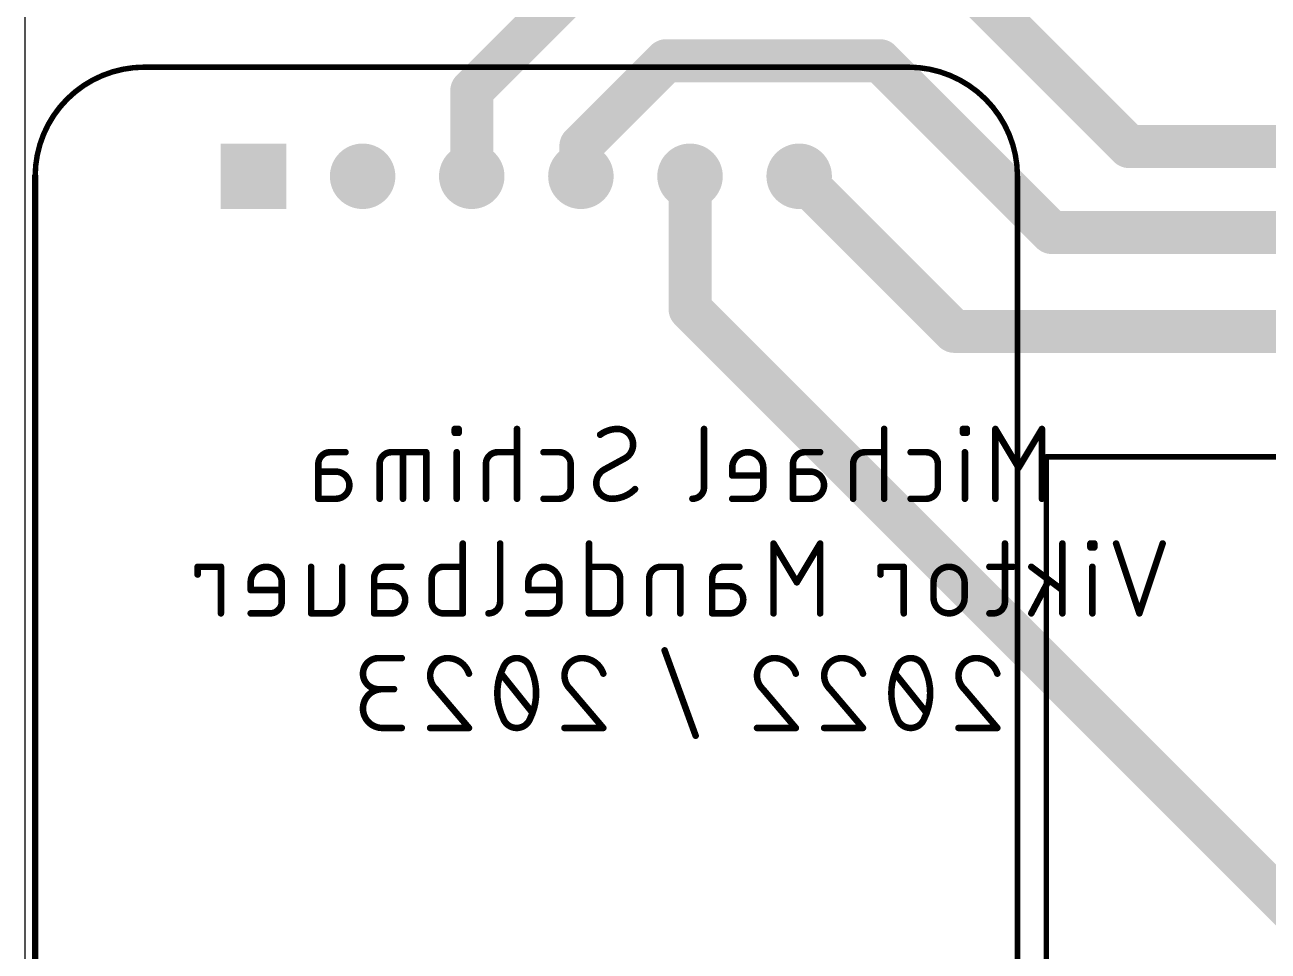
# Model space of a CAD drawing. Extents: x -35 to 140, y -8 to 139.
# Drawn here: x 0 to 28.93, y 64.68 to 86.23 of the extents above; entities that cross this region are included whole.
import ezdxf

# ---------------------------------------------------------------- set-up
doc = ezdxf.new("R2010")
doc.units = 0
for name, color, linetype in [('1', 12, 'CONTINUOUS'), ('16', 132, 'CONTINUOUS'), ('17', 110, 'CONTINUOUS'), ('20', 31, 'CONTINUOUS'), ('26', 253, 'CONTINUOUS'), ('51', 253, 'CONTINUOUS')]:
    doc.layers.add(name, color=color, linetype=linetype)

# ---------------------------------------------------------------- blocks, each defined once
blk = doc.blocks.new('SQUAREP')
blk.add_solid([(-0.5, -0.5), (0.5, -0.5), (-0.5, 0.5), (0.5, 0.5)])
blk = doc.blocks.new('ROUNDP')
at = {"const_width": 0.5}
blk.add_lwpolyline([(0, -0.25, 1), (0, 0.25, 1), (0, -0.25)], format="xyb", dxfattribs=at)

msp = doc.modelspace()

# ---------------------------------------------------------------- linework, layer by layer
at = {"layer": '1', "const_width": 1}
for points in [[(13.228, 87.528), (10.4, 84.7)], [(21.572, 87.528), (25.7, 83.4)], [(14.924, 85.4), (12.94, 83.416)], [(19.9, 85.4), (14.924, 85.4)], [(23.9, 81.4), (19.9, 85.4)], [(10.4, 84.7), (10.4, 82.71)], [(12.94, 83.416), (12.94, 82.71)], [(25.7, 83.4), (53.808, 83.4)], [(18.02, 82.71), (21.63, 79.1)], [(56, 81.4), (23.9, 81.4)], [(21.63, 79.1), (57.128, 79.1)]]:
    msp.add_lwpolyline(points, dxfattribs=at)
at = {"layer": '1', "const_width": 0.5}
for points in [[(14.924, 85.65, 1), (14.924, 85.15)], [(15.1008, 85.2232, 1), (14.7472, 85.5768)], [(20.0768, 85.5768, 1), (19.7232, 85.2232)], [(19.9, 85.15, 1), (19.9, 85.65)], [(10.65, 84.7, 1), (10.15, 84.7)], [(10.2232, 84.8768, 1), (10.5768, 84.5232)], [(13.19, 83.416, 1), (12.69, 83.416)], [(12.7632, 83.5928, 1), (13.1168, 83.2392)], [(25.7, 83.65, 1), (25.7, 83.15)], [(25.5232, 83.2232, 1), (25.8768, 83.5768)], [(18.1968, 82.8868, 1), (17.8432, 82.5332)], [(10.15, 82.71, 1), (10.65, 82.71)], [(12.69, 82.71, 1), (13.19, 82.71)], [(23.9, 81.65, 1), (23.9, 81.15)], [(23.7232, 81.2232, 1), (24.0768, 81.5768)], [(21.63, 79.35, 1), (21.63, 78.85)], [(21.4532, 78.9232, 1), (21.8068, 79.2768)]]:
    msp.add_lwpolyline(points, format="xyb", dxfattribs=at)
at = {"layer": '16', "const_width": 1}
for points in [[(15.48, 79.62), (15.48, 82.71)], [(50.8, 44.3), (15.48, 79.62)]]:
    msp.add_lwpolyline(points, dxfattribs=at)
at = {"layer": '16', "const_width": 0.5}
for points in [[(15.73, 82.71, 1), (15.23, 82.71)], [(15.6568, 79.7968, 1), (15.3032, 79.4432)], [(15.23, 79.62, 1), (15.73, 79.62)]]:
    msp.add_lwpolyline(points, format="xyb", dxfattribs=at)
at = {"layer": '20'}
msp.add_line((0, 90), (0, 0), dxfattribs=at)
at = {"layer": '26', "const_width": 0.1524}
for points in [[(10.095, 76.8298), (10.0047, 76.8298)], [(10.0047, 76.8298), (10.0047, 76.7395)], [(10.0047, 76.7395), (10.095, 76.7395)], [(10.095, 76.7395), (10.095, 76.8298)], [(11.4532, 75.2042), (11.4532, 76.8298)], [(15.8062, 76.8298), (15.8062, 75.4751)], [(19.9982, 75.2042), (19.9982, 76.8298)], [(21.9226, 76.8298), (21.8323, 76.8298)], [(21.8323, 76.8298), (21.8323, 76.7395)], [(21.8323, 76.7395), (21.9226, 76.7395)], [(21.9226, 76.7395), (21.9226, 76.8298)], [(23.128, 75.9267), (22.5861, 76.8298)], [(22.5861, 76.8298), (22.5861, 75.2042)], [(23.6698, 76.8298), (23.128, 75.9267)], [(23.6698, 75.2042), (23.6698, 76.8298)], [(7.1011, 76.2879), (7.4624, 76.2879)], [(9.3412, 76.2879), (8.5284, 76.2879)], [(8.7993, 75.2042), (8.7993, 76.2879)], [(9.3412, 75.2042), (9.3412, 76.2879)], [(10.0498, 75.2042), (10.0498, 76.2879)], [(11.4532, 76.2879), (11.0016, 76.2879)], [(12.431, 76.2879), (12.0697, 76.2879)], [(13.4783, 75.8815), (13.975, 76.1525)], [(18.1472, 76.2879), (18.5084, 76.2879)], [(19.9982, 76.2879), (19.5467, 76.2879)], [(20.976, 76.2879), (20.6148, 76.2879)], [(21.8775, 75.2042), (21.8775, 76.2879)], [(6.8302, 75.2042), (6.8302, 76.017)], [(6.8302, 75.8364), (7.2366, 75.8364)], [(8.2575, 76.017), (8.2575, 75.2042)], [(10.7307, 76.017), (10.7307, 75.2042)], [(12.7019, 75.4751), (12.7019, 76.017)], [(16.4621, 75.9267), (16.4621, 75.7461)], [(16.4621, 75.7461), (17.1846, 75.7461)], [(17.1846, 75.4751), (17.1846, 75.9267)], [(17.8763, 75.2042), (17.8763, 76.017)], [(17.8763, 75.8364), (18.2827, 75.8364)], [(19.2757, 76.017), (19.2757, 75.2042)], [(21.247, 75.4751), (21.247, 76.017)], [(7.2366, 75.2042), (6.8302, 75.2042)], [(12.0697, 75.2042), (12.431, 75.2042)], [(16.4621, 75.2042), (16.9137, 75.2042)], [(18.2827, 75.2042), (17.8763, 75.2042)], [(20.6148, 75.2042), (20.976, 75.2042)], [(10.1911, 74.1628), (10.1911, 72.5372)], [(11.0605, 74.1628), (11.0605, 72.8081)], [(13.1305, 74.1628), (13.1305, 72.5372)], [(17.9654, 73.2597), (17.4235, 74.1628)], [(17.4235, 74.1628), (17.4235, 72.5372)], [(18.5073, 74.1628), (17.9654, 73.2597)], [(18.5073, 72.5372), (18.5073, 74.1628)], [(22.8088, 74.1628), (22.8088, 72.8081)], [(24.1454, 72.5372), (24.1454, 74.1628)], [(24.8883, 74.1628), (24.798, 74.1628)], [(24.798, 74.1628), (24.798, 74.0725)], [(24.798, 74.0725), (24.8883, 74.0725)], [(24.8883, 74.0725), (24.8883, 74.1628)], [(25.9373, 72.5372), (25.3955, 74.1628)], [(26.4792, 74.1628), (25.9373, 72.5372)], [(4.5627, 73.6209), (4.0208, 73.6209)], [(4.0208, 73.6209), (4.0208, 73.4403)], [(4.5627, 72.5372), (4.5627, 73.6209)], [(6.6623, 72.5372), (6.6623, 73.6209)], [(7.3848, 73.6209), (7.3848, 72.8081)], [(8.3995, 73.6209), (8.7607, 73.6209)], [(9.7395, 73.6209), (10.1911, 73.6209)], [(13.5821, 73.6209), (13.1305, 73.6209)], [(15.2525, 73.6209), (14.8009, 73.6209)], [(15.2525, 72.5372), (15.2525, 73.6209)], [(16.2672, 73.6209), (16.6284, 73.6209)], [(20.4544, 73.6209), (19.9126, 73.6209)], [(19.9126, 73.6209), (19.9126, 73.4403)], [(20.4544, 72.5372), (20.4544, 73.6209)], [(22.9894, 73.6209), (22.4476, 73.6209)], [(23.4229, 73.6209), (24.1454, 73.0791)], [(24.8431, 72.5372), (24.8431, 73.6209)], [(5.2555, 73.2597), (5.2555, 73.0791)], [(5.978, 72.8081), (5.978, 73.2597)], [(8.1285, 72.5372), (8.1285, 73.35)], [(8.1285, 73.1694), (8.5349, 73.1694)], [(9.4686, 72.8081), (9.4686, 73.35)], [(11.7164, 73.2597), (11.7164, 73.0791)], [(12.4389, 72.8081), (12.4389, 73.2597)], [(13.853, 72.8081), (13.853, 73.35)], [(14.53, 73.35), (14.53, 72.5372)], [(15.9963, 72.5372), (15.9963, 73.35)], [(15.9963, 73.1694), (16.4027, 73.1694)], [(21.1472, 73.2597), (21.1472, 72.8984)], [(21.8697, 72.8984), (21.8697, 73.2597)], [(23.4229, 72.5372), (23.8293, 73.3048)], [(5.2555, 73.0791), (5.978, 73.0791)], [(11.7164, 73.0791), (12.4389, 73.0791)], [(5.2555, 72.5372), (5.707, 72.5372)], [(7.1139, 72.5372), (6.6623, 72.5372)], [(8.5349, 72.5372), (8.1285, 72.5372)], [(10.1911, 72.5372), (9.7395, 72.5372)], [(11.7164, 72.5372), (12.168, 72.5372)], [(13.1305, 72.5372), (13.5821, 72.5372)], [(16.4027, 72.5372), (15.9963, 72.5372)], [(22.5379, 72.5372), (22.4476, 72.5372)], [(8.7717, 71.4958), (8.2299, 71.4958)], [(15.6112, 69.6896), (14.8888, 71.6764)], [(11.8077, 70.2314), (11.0852, 71.1346)], [(20.978, 70.2314), (20.2555, 71.1346)], [(8.2299, 70.7733), (8.5911, 70.7733)], [(9.5672, 70.7733), (10.3348, 69.8702)], [(12.6934, 70.7733), (13.4611, 69.8702)], [(17.1744, 70.7733), (17.942, 69.8702)], [(18.7375, 70.7733), (19.5051, 69.8702)], [(21.8637, 70.7733), (22.6314, 69.8702)], [(8.7717, 69.8702), (8.3202, 69.8702)], [(10.3348, 69.8702), (9.4317, 69.8702)], [(13.4611, 69.8702), (12.558, 69.8702)], [(17.942, 69.8702), (17.0389, 69.8702)], [(19.5051, 69.8702), (18.602, 69.8702)], [(22.6314, 69.8702), (21.7283, 69.8702)]]:
    msp.add_lwpolyline(points, dxfattribs=at)
at = {"layer": '26'}
for points, const_width in [([(10.0047, 76.8679, 1), (10.0047, 76.7917)], 0.0762), ([(10.0428, 76.8298, 1), (9.9666, 76.8298)], 0.0762), ([(10.0047, 76.7776, 1), (10.0047, 76.7014)], 0.0762), ([(9.9666, 76.7395, 1), (10.0428, 76.7395)], 0.0762), ([(10.1331, 76.8298, 1), (10.0569, 76.8298)], 0.0762), ([(10.0569, 76.7395, 1), (10.1331, 76.7395)], 0.0762), ([(10.095, 76.7917, 1), (10.095, 76.8679)], 0.0762), ([(10.095, 76.7014, 1), (10.095, 76.7776)], 0.0762), ([(11.4913, 76.8298, 1), (11.4151, 76.8298)], 0.0762), ([(13.7944, 76.8298, 0.1623), (13.388, 76.6943)], 0.1524), ([(13.3651, 76.7248, 1), (13.4108, 76.6639)], 0.0762), ([(14.1556, 76.4686, 0.4142), (13.7944, 76.8298)], 0.1524), ([(13.7944, 76.8679, 1), (13.7944, 76.7917)], 0.0762), ([(13.7944, 76.7917, 1), (13.7944, 76.8679)], 0.0762), ([(15.8443, 76.8298, 1), (15.7681, 76.8298)], 0.0762), ([(20.0363, 76.8298, 1), (19.9601, 76.8298)], 0.0762), ([(21.8323, 76.8679, 1), (21.8323, 76.7917)], 0.0762), ([(21.8704, 76.8298, 1), (21.7942, 76.8298)], 0.0762), ([(21.8323, 76.7776, 1), (21.8323, 76.7014)], 0.0762), ([(21.7942, 76.7395, 1), (21.8704, 76.7395)], 0.0762), ([(21.9607, 76.8298, 1), (21.8845, 76.8298)], 0.0762), ([(21.8845, 76.7395, 1), (21.9607, 76.7395)], 0.0762), ([(21.9226, 76.7917, 1), (21.9226, 76.8679)], 0.0762), ([(21.9226, 76.7014, 1), (21.9226, 76.7776)], 0.0762), ([(22.6188, 76.8494, 1), (22.5534, 76.8102)], 0.0762), ([(22.6242, 76.8298, 1), (22.548, 76.8298)], 0.0762), ([(23.7079, 76.8298, 1), (23.6317, 76.8298)], 0.0762), ([(23.7025, 76.8102, 1), (23.6371, 76.8494)], 0.0762), ([(13.975, 76.1525, 0.2656), (14.1556, 76.4686)], 0.1524), ([(14.1937, 76.4686, 1), (14.1175, 76.4686)], 0.0762), ([(14.1175, 76.4686, 1), (14.1937, 76.4686)], 0.0762), ([(7.1011, 76.2879, 0.4142), (6.8302, 76.017)], 0.1524), ([(7.1011, 76.326, 1), (7.1011, 76.2498)], 0.0762), ([(7.1011, 76.2498, 1), (7.1011, 76.326)], 0.0762), ([(7.4624, 76.2498, 1), (7.4624, 76.326)], 0.0762), ([(8.5284, 76.2879, 0.4142), (8.2575, 76.017)], 0.1524), ([(8.5284, 76.326, 1), (8.5284, 76.2498)], 0.0762), ([(8.5284, 76.2498, 1), (8.5284, 76.326)], 0.0762), ([(8.8374, 76.2879, 1), (8.7612, 76.2879)], 0.0762), ([(9.3793, 76.2879, 1), (9.3031, 76.2879)], 0.0762), ([(9.3412, 76.2498, 1), (9.3412, 76.326)], 0.0762), ([(10.0879, 76.2879, 1), (10.0117, 76.2879)], 0.0762), ([(11.0016, 76.2879, 0.4142), (10.7307, 76.017)], 0.1524), ([(11.0016, 76.326, 1), (11.0016, 76.2498)], 0.0762), ([(11.0016, 76.2498, 1), (11.0016, 76.326)], 0.0762), ([(11.4532, 76.2498, 1), (11.4532, 76.326)], 0.0762), ([(12.0697, 76.326, 1), (12.0697, 76.2498)], 0.0762), ([(12.7019, 76.017, 0.4142), (12.431, 76.2879)], 0.1524), ([(12.431, 76.326, 1), (12.431, 76.2498)], 0.0762), ([(12.431, 76.2498, 1), (12.431, 76.326)], 0.0762), ([(13.9557, 76.1853, 1), (13.9943, 76.1196)], 0.0762), ([(13.9932, 76.119, 1), (13.9568, 76.1859)], 0.0762), ([(17.1846, 75.9267, 1), (16.4621, 75.9267)], 0.1524), ([(18.1472, 76.2879, 0.4142), (17.8763, 76.017)], 0.1524), ([(18.1472, 76.326, 1), (18.1472, 76.2498)], 0.0762), ([(18.1472, 76.2498, 1), (18.1472, 76.326)], 0.0762), ([(18.5084, 76.2498, 1), (18.5084, 76.326)], 0.0762), ([(19.5467, 76.2879, 0.4142), (19.2757, 76.017)], 0.1524), ([(19.5467, 76.326, 1), (19.5467, 76.2498)], 0.0762), ([(19.5467, 76.2498, 1), (19.5467, 76.326)], 0.0762), ([(19.9982, 76.2498, 1), (19.9982, 76.326)], 0.0762), ([(20.6148, 76.326, 1), (20.6148, 76.2498)], 0.0762), ([(21.247, 76.017, 0.4142), (20.976, 76.2879)], 0.1524), ([(20.976, 76.326, 1), (20.976, 76.2498)], 0.0762), ([(20.976, 76.2498, 1), (20.976, 76.326)], 0.0762), ([(21.9156, 76.2879, 1), (21.8394, 76.2879)], 0.0762), ([(6.8683, 76.017, 1), (6.7921, 76.017)], 0.0762), ([(6.7921, 76.017, 1), (6.8683, 76.017)], 0.0762), ([(6.8302, 75.8745, 1), (6.8302, 75.7983)], 0.0762), ([(7.2366, 75.2042, 1), (7.2366, 75.8364)], 0.1524), ([(7.2366, 75.8745, 1), (7.2366, 75.7983)], 0.0762), ([(7.2366, 75.7983, 1), (7.2366, 75.8745)], 0.0762), ([(8.2956, 76.017, 1), (8.2194, 76.017)], 0.0762), ([(8.2194, 76.017, 1), (8.2956, 76.017)], 0.0762), ([(10.7688, 76.017, 1), (10.6926, 76.017)], 0.0762), ([(10.6926, 76.017, 1), (10.7688, 76.017)], 0.0762), ([(12.74, 76.017, 1), (12.6638, 76.017)], 0.0762), ([(12.6638, 76.017, 1), (12.74, 76.017)], 0.0762), ([(13.4783, 75.8815, 0.2656), (13.2977, 75.5654)], 0.1524), ([(13.46, 75.915, 1), (13.4965, 75.8481)], 0.0762), ([(13.4976, 75.8487, 1), (13.4589, 75.9144)], 0.0762), ([(16.5002, 75.9267, 1), (16.424, 75.9267)], 0.0762), ([(16.424, 75.9267, 1), (16.5002, 75.9267)], 0.0762), ([(16.4621, 75.7842, 1), (16.4621, 75.708)], 0.0762), ([(17.2227, 75.9267, 1), (17.1465, 75.9267)], 0.0762), ([(17.1465, 75.9267, 1), (17.2227, 75.9267)], 0.0762), ([(17.1846, 75.708, 1), (17.1846, 75.7842)], 0.0762), ([(17.9144, 76.017, 1), (17.8382, 76.017)], 0.0762), ([(17.8382, 76.017, 1), (17.9144, 76.017)], 0.0762), ([(17.8763, 75.8745, 1), (17.8763, 75.7983)], 0.0762), ([(18.2827, 75.2042, 1), (18.2827, 75.8364)], 0.1524), ([(18.2827, 75.8745, 1), (18.2827, 75.7983)], 0.0762), ([(18.2827, 75.7983, 1), (18.2827, 75.8745)], 0.0762), ([(19.3138, 76.017, 1), (19.2376, 76.017)], 0.0762), ([(19.2376, 76.017, 1), (19.3138, 76.017)], 0.0762), ([(21.2851, 76.017, 1), (21.2089, 76.017)], 0.0762), ([(21.2089, 76.017, 1), (21.2851, 76.017)], 0.0762), ([(23.0953, 75.9463, 1), (23.1606, 75.9071)], 0.0762), ([(23.0953, 75.9071, 1), (23.1606, 75.9463)], 0.0762), ([(12.431, 75.2042, 0.4142), (12.7019, 75.4751)], 0.1524), ([(12.74, 75.4751, 1), (12.6638, 75.4751)], 0.0762), ([(13.2977, 75.5654, 0.4142), (13.6589, 75.2042)], 0.1524), ([(13.3358, 75.5654, 1), (13.2596, 75.5654)], 0.0762), ([(13.2596, 75.5654, 1), (13.3358, 75.5654)], 0.0762), ([(15.5353, 75.2042, 0.4142), (15.8062, 75.4751)], 0.1524), ([(15.8443, 75.4751, 1), (15.7681, 75.4751)], 0.0762), ([(16.424, 75.7461, 1), (16.5002, 75.7461)], 0.0762), ([(16.9137, 75.2042, 0.4142), (17.1846, 75.4751)], 0.1524), ([(17.2227, 75.4751, 1), (17.1465, 75.4751)], 0.0762), ([(20.976, 75.2042, 0.4142), (21.247, 75.4751)], 0.1524), ([(21.2851, 75.4751, 1), (21.2089, 75.4751)], 0.0762), ([(6.8302, 75.2423, 1), (6.8302, 75.1661)], 0.0762), ([(6.7921, 75.2042, 1), (6.8683, 75.2042)], 0.0762), ([(7.2366, 75.2423, 1), (7.2366, 75.1661)], 0.0762), ([(7.2366, 75.1661, 1), (7.2366, 75.2423)], 0.0762), ([(8.2194, 75.2042, 1), (8.2956, 75.2042)], 0.0762), ([(8.7612, 75.2042, 1), (8.8374, 75.2042)], 0.0762), ([(9.3031, 75.2042, 1), (9.3793, 75.2042)], 0.0762), ([(10.0117, 75.2042, 1), (10.0879, 75.2042)], 0.0762), ([(10.6926, 75.2042, 1), (10.7688, 75.2042)], 0.0762), ([(11.4151, 75.2042, 1), (11.4913, 75.2042)], 0.0762), ([(12.0697, 75.2423, 1), (12.0697, 75.1661)], 0.0762), ([(12.431, 75.2423, 1), (12.431, 75.1661)], 0.0762), ([(12.431, 75.1661, 1), (12.431, 75.2423)], 0.0762), ([(12.6638, 75.4751, 1), (12.74, 75.4751)], 0.0762), ([(13.6589, 75.2042, 0.2), (14.2008, 75.43)], 0.1524), ([(13.6589, 75.2423, 1), (13.6589, 75.1661)], 0.0762), ([(13.6589, 75.1661, 1), (13.6589, 75.2423)], 0.0762), ([(14.2278, 75.4031, 1), (14.1737, 75.4568)], 0.0762), ([(15.5353, 75.2423, 1), (15.5353, 75.1661)], 0.0762), ([(15.7681, 75.4751, 1), (15.8443, 75.4751)], 0.0762), ([(16.4621, 75.2423, 1), (16.4621, 75.1661)], 0.0762), ([(16.9137, 75.2423, 1), (16.9137, 75.1661)], 0.0762), ([(16.9137, 75.1661, 1), (16.9137, 75.2423)], 0.0762), ([(17.1465, 75.4751, 1), (17.2227, 75.4751)], 0.0762), ([(17.8763, 75.2423, 1), (17.8763, 75.1661)], 0.0762), ([(17.8382, 75.2042, 1), (17.9144, 75.2042)], 0.0762), ([(18.2827, 75.2423, 1), (18.2827, 75.1661)], 0.0762), ([(18.2827, 75.1661, 1), (18.2827, 75.2423)], 0.0762), ([(19.2376, 75.2042, 1), (19.3138, 75.2042)], 0.0762), ([(19.9601, 75.2042, 1), (20.0363, 75.2042)], 0.0762), ([(20.6148, 75.2423, 1), (20.6148, 75.1661)], 0.0762), ([(20.976, 75.2423, 1), (20.976, 75.1661)], 0.0762), ([(20.976, 75.1661, 1), (20.976, 75.2423)], 0.0762), ([(21.2089, 75.4751, 1), (21.2851, 75.4751)], 0.0762), ([(21.8394, 75.2042, 1), (21.9156, 75.2042)], 0.0762), ([(22.548, 75.2042, 1), (22.6242, 75.2042)], 0.0762), ([(23.6317, 75.2042, 1), (23.7079, 75.2042)], 0.0762), ([(10.2292, 74.1628, 1), (10.153, 74.1628)], 0.0762), ([(11.0986, 74.1628, 1), (11.0224, 74.1628)], 0.0762), ([(13.1686, 74.1628, 1), (13.0924, 74.1628)], 0.0762), ([(17.4616, 74.1628, 1), (17.3854, 74.1628)], 0.0762), ([(17.4562, 74.1824, 1), (17.3909, 74.1432)], 0.0762), ([(18.5454, 74.1628, 1), (18.4692, 74.1628)], 0.0762), ([(18.5399, 74.1432, 1), (18.4746, 74.1824)], 0.0762), ([(22.8469, 74.1628, 1), (22.7707, 74.1628)], 0.0762), ([(24.1835, 74.1628, 1), (24.1073, 74.1628)], 0.0762), ([(24.798, 74.2009, 1), (24.798, 74.1247)], 0.0762), ([(24.8361, 74.1628, 1), (24.7599, 74.1628)], 0.0762), ([(24.798, 74.1106, 1), (24.798, 74.0344)], 0.0762), ([(24.7599, 74.0725, 1), (24.8361, 74.0725)], 0.0762), ([(24.9264, 74.1628, 1), (24.8502, 74.1628)], 0.0762), ([(24.8502, 74.0725, 1), (24.9264, 74.0725)], 0.0762), ([(24.8883, 74.1247, 1), (24.8883, 74.2009)], 0.0762), ([(24.8883, 74.0344, 1), (24.8883, 74.1106)], 0.0762), ([(25.4316, 74.1748, 1), (25.3593, 74.1508)], 0.0762), ([(26.5153, 74.1508, 1), (26.443, 74.1748)], 0.0762), ([(4.0208, 73.659, 1), (4.0208, 73.5828)], 0.0762), ([(4.0589, 73.6209, 1), (3.9827, 73.6209)], 0.0762), ([(4.6008, 73.6209, 1), (4.5246, 73.6209)], 0.0762), ([(4.5627, 73.5828, 1), (4.5627, 73.659)], 0.0762), ([(5.978, 73.2597, 1), (5.2555, 73.2597)], 0.1524), ([(6.7004, 73.6209, 1), (6.6242, 73.6209)], 0.0762), ([(7.4229, 73.6209, 1), (7.3467, 73.6209)], 0.0762), ([(8.3995, 73.6209, 0.4142), (8.1285, 73.35)], 0.1524), ([(8.3995, 73.659, 1), (8.3995, 73.5828)], 0.0762), ([(8.3995, 73.5828, 1), (8.3995, 73.659)], 0.0762), ([(8.7607, 73.5828, 1), (8.7607, 73.659)], 0.0762), ([(9.7395, 73.6209, 0.4142), (9.4686, 73.35)], 0.1524), ([(9.7395, 73.659, 1), (9.7395, 73.5828)], 0.0762), ([(9.7395, 73.5828, 1), (9.7395, 73.659)], 0.0762), ([(10.1911, 73.5828, 1), (10.1911, 73.659)], 0.0762), ([(12.4389, 73.2597, 1), (11.7164, 73.2597)], 0.1524), ([(13.1305, 73.659, 1), (13.1305, 73.5828)], 0.0762), ([(13.853, 73.35, 0.4142), (13.5821, 73.6209)], 0.1524), ([(13.5821, 73.659, 1), (13.5821, 73.5828)], 0.0762), ([(13.5821, 73.5828, 1), (13.5821, 73.659)], 0.0762), ([(14.8009, 73.6209, 0.4142), (14.53, 73.35)], 0.1524), ([(14.8009, 73.659, 1), (14.8009, 73.5828)], 0.0762), ([(14.8009, 73.5828, 1), (14.8009, 73.659)], 0.0762), ([(15.2906, 73.6209, 1), (15.2144, 73.6209)], 0.0762), ([(15.2525, 73.5828, 1), (15.2525, 73.659)], 0.0762), ([(16.2672, 73.6209, 0.4142), (15.9963, 73.35)], 0.1524), ([(16.2672, 73.659, 1), (16.2672, 73.5828)], 0.0762), ([(16.2672, 73.5828, 1), (16.2672, 73.659)], 0.0762), ([(16.6284, 73.5828, 1), (16.6284, 73.659)], 0.0762), ([(19.9126, 73.659, 1), (19.9126, 73.5828)], 0.0762), ([(19.9507, 73.6209, 1), (19.8745, 73.6209)], 0.0762), ([(20.4925, 73.6209, 1), (20.4163, 73.6209)], 0.0762), ([(20.4544, 73.5828, 1), (20.4544, 73.659)], 0.0762), ([(21.8697, 73.2597, 1), (21.1472, 73.2597)], 0.1524), ([(22.4476, 73.659, 1), (22.4476, 73.5828)], 0.0762), ([(22.9894, 73.5828, 1), (22.9894, 73.659)], 0.0762), ([(23.4458, 73.6514, 1), (23.4001, 73.5905)], 0.0762), ([(24.8812, 73.6209, 1), (24.805, 73.6209)], 0.0762), ([(3.9827, 73.4403, 1), (4.0589, 73.4403)], 0.0762), ([(5.2936, 73.2597, 1), (5.2174, 73.2597)], 0.0762), ([(5.2174, 73.2597, 1), (5.2936, 73.2597)], 0.0762), ([(6.0161, 73.2597, 1), (5.9399, 73.2597)], 0.0762), ([(5.9399, 73.2597, 1), (6.0161, 73.2597)], 0.0762), ([(8.1666, 73.35, 1), (8.0904, 73.35)], 0.0762), ([(8.0904, 73.35, 1), (8.1666, 73.35)], 0.0762), ([(8.1285, 73.2075, 1), (8.1285, 73.1313)], 0.0762), ([(8.5349, 72.5372, 1), (8.5349, 73.1694)], 0.1524), ([(8.5349, 73.2075, 1), (8.5349, 73.1313)], 0.0762), ([(8.5349, 73.1313, 1), (8.5349, 73.2075)], 0.0762), ([(9.5067, 73.35, 1), (9.4305, 73.35)], 0.0762), ([(9.4305, 73.35, 1), (9.5067, 73.35)], 0.0762), ([(11.7545, 73.2597, 1), (11.6783, 73.2597)], 0.0762), ([(11.6783, 73.2597, 1), (11.7545, 73.2597)], 0.0762), ([(12.477, 73.2597, 1), (12.4008, 73.2597)], 0.0762), ([(12.4008, 73.2597, 1), (12.477, 73.2597)], 0.0762), ([(13.8911, 73.35, 1), (13.8149, 73.35)], 0.0762), ([(13.8149, 73.35, 1), (13.8911, 73.35)], 0.0762), ([(14.5681, 73.35, 1), (14.4919, 73.35)], 0.0762), ([(14.4919, 73.35, 1), (14.5681, 73.35)], 0.0762), ([(16.0344, 73.35, 1), (15.9582, 73.35)], 0.0762), ([(15.9582, 73.35, 1), (16.0344, 73.35)], 0.0762), ([(15.9963, 73.2075, 1), (15.9963, 73.1313)], 0.0762), ([(16.4027, 72.5372, 1), (16.4027, 73.1694)], 0.1524), ([(16.4027, 73.2075, 1), (16.4027, 73.1313)], 0.0762), ([(16.4027, 73.1313, 1), (16.4027, 73.2075)], 0.0762), ([(17.9327, 73.2793, 1), (17.9981, 73.2401)], 0.0762), ([(17.9327, 73.2401, 1), (17.9981, 73.2793)], 0.0762), ([(19.8745, 73.4403, 1), (19.9507, 73.4403)], 0.0762), ([(21.1853, 73.2597, 1), (21.1091, 73.2597)], 0.0762), ([(21.1091, 73.2597, 1), (21.1853, 73.2597)], 0.0762), ([(21.9078, 73.2597, 1), (21.8316, 73.2597)], 0.0762), ([(21.8316, 73.2597, 1), (21.9078, 73.2597)], 0.0762), ([(23.863, 73.287, 1), (23.7957, 73.3227)], 0.0762), ([(5.2555, 73.1172, 1), (5.2555, 73.041)], 0.0762), ([(5.2174, 73.0791, 1), (5.2936, 73.0791)], 0.0762), ([(5.978, 73.041, 1), (5.978, 73.1172)], 0.0762), ([(11.7164, 73.1172, 1), (11.7164, 73.041)], 0.0762), ([(11.6783, 73.0791, 1), (11.7545, 73.0791)], 0.0762), ([(12.4389, 73.041, 1), (12.4389, 73.1172)], 0.0762), ([(21.1472, 72.8984, 1), (21.8697, 72.8984)], 0.1524), ([(21.1853, 72.8984, 1), (21.1091, 72.8984)], 0.0762), ([(21.1091, 72.8984, 1), (21.1853, 72.8984)], 0.0762), ([(21.9078, 72.8984, 1), (21.8316, 72.8984)], 0.0762), ([(21.8316, 72.8984, 1), (21.9078, 72.8984)], 0.0762), ([(24.1226, 73.0486, 1), (24.1683, 73.1095)], 0.0762), ([(5.707, 72.5372, 0.4142), (5.978, 72.8081)], 0.1524), ([(6.0161, 72.8081, 1), (5.9399, 72.8081)], 0.0762), ([(5.9399, 72.8081, 1), (6.0161, 72.8081)], 0.0762), ([(7.1139, 72.5372, 0.4142), (7.3848, 72.8081)], 0.1524), ([(7.4229, 72.8081, 1), (7.3467, 72.8081)], 0.0762), ([(7.3467, 72.8081, 1), (7.4229, 72.8081)], 0.0762), ([(9.4686, 72.8081, 0.4142), (9.7395, 72.5372)], 0.1524), ([(9.5067, 72.8081, 1), (9.4305, 72.8081)], 0.0762), ([(9.4305, 72.8081, 1), (9.5067, 72.8081)], 0.0762), ([(10.7896, 72.5372, 0.4142), (11.0605, 72.8081)], 0.1524), ([(11.0986, 72.8081, 1), (11.0224, 72.8081)], 0.0762), ([(11.0224, 72.8081, 1), (11.0986, 72.8081)], 0.0762), ([(12.168, 72.5372, 0.4142), (12.4389, 72.8081)], 0.1524), ([(12.477, 72.8081, 1), (12.4008, 72.8081)], 0.0762), ([(12.4008, 72.8081, 1), (12.477, 72.8081)], 0.0762), ([(13.5821, 72.5372, 0.4142), (13.853, 72.8081)], 0.1524), ([(13.8911, 72.8081, 1), (13.8149, 72.8081)], 0.0762), ([(13.8149, 72.8081, 1), (13.8911, 72.8081)], 0.0762), ([(22.5379, 72.5372, 0.4142), (22.8088, 72.8081)], 0.1524), ([(22.8469, 72.8081, 1), (22.7707, 72.8081)], 0.0762), ([(22.7707, 72.8081, 1), (22.8469, 72.8081)], 0.0762), ([(4.5246, 72.5372, 1), (4.6008, 72.5372)], 0.0762), ([(5.2555, 72.5753, 1), (5.2555, 72.4991)], 0.0762), ([(5.707, 72.5753, 1), (5.707, 72.4991)], 0.0762), ([(5.707, 72.4991, 1), (5.707, 72.5753)], 0.0762), ([(6.6623, 72.5753, 1), (6.6623, 72.4991)], 0.0762), ([(6.6242, 72.5372, 1), (6.7004, 72.5372)], 0.0762), ([(7.1139, 72.5753, 1), (7.1139, 72.4991)], 0.0762), ([(7.1139, 72.4991, 1), (7.1139, 72.5753)], 0.0762), ([(8.1285, 72.5753, 1), (8.1285, 72.4991)], 0.0762), ([(8.0904, 72.5372, 1), (8.1666, 72.5372)], 0.0762), ([(8.5349, 72.5753, 1), (8.5349, 72.4991)], 0.0762), ([(8.5349, 72.4991, 1), (8.5349, 72.5753)], 0.0762), ([(9.7395, 72.5753, 1), (9.7395, 72.4991)], 0.0762), ([(9.7395, 72.4991, 1), (9.7395, 72.5753)], 0.0762), ([(10.153, 72.5372, 1), (10.2292, 72.5372)], 0.0762), ([(10.1911, 72.4991, 1), (10.1911, 72.5753)], 0.0762), ([(10.7896, 72.5753, 1), (10.7896, 72.4991)], 0.0762), ([(11.7164, 72.5753, 1), (11.7164, 72.4991)], 0.0762), ([(12.168, 72.5753, 1), (12.168, 72.4991)], 0.0762), ([(12.168, 72.4991, 1), (12.168, 72.5753)], 0.0762), ([(13.1305, 72.5753, 1), (13.1305, 72.4991)], 0.0762), ([(13.0924, 72.5372, 1), (13.1686, 72.5372)], 0.0762), ([(13.5821, 72.5753, 1), (13.5821, 72.4991)], 0.0762), ([(13.5821, 72.4991, 1), (13.5821, 72.5753)], 0.0762), ([(14.4919, 72.5372, 1), (14.5681, 72.5372)], 0.0762), ([(15.2144, 72.5372, 1), (15.2906, 72.5372)], 0.0762), ([(15.9963, 72.5753, 1), (15.9963, 72.4991)], 0.0762), ([(15.9582, 72.5372, 1), (16.0344, 72.5372)], 0.0762), ([(16.4027, 72.5753, 1), (16.4027, 72.4991)], 0.0762), ([(16.4027, 72.4991, 1), (16.4027, 72.5753)], 0.0762), ([(17.3854, 72.5372, 1), (17.4616, 72.5372)], 0.0762), ([(18.4692, 72.5372, 1), (18.5454, 72.5372)], 0.0762), ([(20.4163, 72.5372, 1), (20.4925, 72.5372)], 0.0762), ([(22.4476, 72.5753, 1), (22.4476, 72.4991)], 0.0762), ([(22.5379, 72.5753, 1), (22.5379, 72.4991)], 0.0762), ([(22.5379, 72.4991, 1), (22.5379, 72.5753)], 0.0762), ([(23.3893, 72.555, 1), (23.4566, 72.5194)], 0.0762), ([(24.1073, 72.5372, 1), (24.1835, 72.5372)], 0.0762), ([(24.805, 72.5372, 1), (24.8812, 72.5372)], 0.0762), ([(25.9012, 72.5492, 1), (25.9735, 72.5252)], 0.0762), ([(25.9012, 72.5252, 1), (25.9735, 72.5492)], 0.0762), ([(8.2299, 71.4958, 1), (8.2299, 70.7733)], 0.1524), ([(8.2299, 71.5339, 1), (8.2299, 71.4577)], 0.0762), ([(8.2299, 71.4577, 1), (8.2299, 71.5339)], 0.0762), ([(8.7717, 71.4577, 1), (8.7717, 71.5339)], 0.0762), ([(9.8381, 71.4958, 0.4142), (9.4317, 71.0894)], 0.1524), ([(10.3348, 71.1346, 0.3252), (9.8381, 71.4958)], 0.1524), ([(9.8381, 71.5339, 1), (9.8381, 71.4577)], 0.0762), ([(9.8381, 71.4577, 1), (9.8381, 71.5339)], 0.0762), ([(11.4464, 71.4958, 0.3205), (11.1303, 71.27)], 0.1524), ([(11.7625, 71.27, 0.3205), (11.4464, 71.4958)], 0.1524), ([(11.4464, 71.5339, 1), (11.4464, 71.4577)], 0.0762), ([(11.4464, 71.4577, 1), (11.4464, 71.5339)], 0.0762), ([(12.9644, 71.4958, 0.4142), (12.558, 71.0894)], 0.1524), ([(13.4611, 71.1346, 0.3252), (12.9644, 71.4958)], 0.1524), ([(12.9644, 71.5339, 1), (12.9644, 71.4577)], 0.0762), ([(12.9644, 71.4577, 1), (12.9644, 71.5339)], 0.0762), ([(14.9246, 71.6894, 1), (14.853, 71.6634)], 0.0762), ([(17.4453, 71.4958, 0.4142), (17.0389, 71.0894)], 0.1524), ([(17.942, 71.1346, 0.3252), (17.4453, 71.4958)], 0.1524), ([(17.4453, 71.5339, 1), (17.4453, 71.4577)], 0.0762), ([(17.4453, 71.4577, 1), (17.4453, 71.5339)], 0.0762), ([(19.0084, 71.4958, 0.4142), (18.602, 71.0894)], 0.1524), ([(19.5051, 71.1346, 0.3252), (19.0084, 71.4958)], 0.1524), ([(19.0084, 71.5339, 1), (19.0084, 71.4577)], 0.0762), ([(19.0084, 71.4577, 1), (19.0084, 71.5339)], 0.0762), ([(20.6167, 71.4958, 0.3205), (20.3006, 71.27)], 0.1524), ([(20.9328, 71.27, 0.3205), (20.6167, 71.4958)], 0.1524), ([(20.6167, 71.5339, 1), (20.6167, 71.4577)], 0.0762), ([(20.6167, 71.4577, 1), (20.6167, 71.5339)], 0.0762), ([(22.1347, 71.4958, 0.4142), (21.7283, 71.0894)], 0.1524), ([(22.6314, 71.1346, 0.3252), (22.1347, 71.4958)], 0.1524), ([(22.1347, 71.5339, 1), (22.1347, 71.4577)], 0.0762), ([(22.1347, 71.4577, 1), (22.1347, 71.5339)], 0.0762), ([(10.2986, 71.1228, 1), (10.3711, 71.1463)], 0.0762), ([(11.1303, 71.27, 0.1139), (10.9949, 70.683)], 0.1524), ([(11.1149, 71.1584, 1), (11.0554, 71.1108)], 0.0762), ([(11.0943, 71.2824, 1), (11.1664, 71.2577)], 0.0762), ([(11.1646, 71.2533, 1), (11.0961, 71.2867)], 0.0762), ([(11.7967, 71.2867, 1), (11.7282, 71.2533)], 0.0762), ([(11.898, 70.683, 0.1139), (11.7625, 71.27)], 0.1524), ([(11.7265, 71.2577, 1), (11.7985, 71.2824)], 0.0762), ([(13.4248, 71.1228, 1), (13.4973, 71.1463)], 0.0762), ([(17.9058, 71.1228, 1), (17.9783, 71.1463)], 0.0762), ([(19.4689, 71.1228, 1), (19.5414, 71.1463)], 0.0762), ([(20.3006, 71.27, 0.1139), (20.1652, 70.683)], 0.1524), ([(20.2852, 71.1584, 1), (20.2257, 71.1108)], 0.0762), ([(20.2646, 71.2824, 1), (20.3367, 71.2577)], 0.0762), ([(20.3349, 71.2533, 1), (20.2664, 71.2867)], 0.0762), ([(21.0683, 70.683, 0.1139), (20.9328, 71.27)], 0.1524), ([(20.9671, 71.2867, 1), (20.8986, 71.2533)], 0.0762), ([(20.8968, 71.2577, 1), (20.9688, 71.2824)], 0.0762), ([(22.5951, 71.1228, 1), (22.6676, 71.1463)], 0.0762), ([(9.4317, 71.0894, 0.2053), (9.5672, 70.7733)], 0.1524), ([(9.4698, 71.0894, 1), (9.3936, 71.0894)], 0.0762), ([(9.3936, 71.0894, 1), (9.4698, 71.0894)], 0.0762), ([(12.558, 71.0894, 0.2053), (12.6934, 70.7733)], 0.1524), ([(12.5961, 71.0894, 1), (12.5199, 71.0894)], 0.0762), ([(12.5199, 71.0894, 1), (12.5961, 71.0894)], 0.0762), ([(17.0389, 71.0894, 0.2053), (17.1744, 70.7733)], 0.1524), ([(17.077, 71.0894, 1), (17.0008, 71.0894)], 0.0762), ([(17.0008, 71.0894, 1), (17.077, 71.0894)], 0.0762), ([(18.602, 71.0894, 0.2053), (18.7375, 70.7733)], 0.1524), ([(18.6401, 71.0894, 1), (18.5639, 71.0894)], 0.0762), ([(18.5639, 71.0894, 1), (18.6401, 71.0894)], 0.0762), ([(21.7283, 71.0894, 0.2053), (21.8637, 70.7733)], 0.1524), ([(21.7664, 71.0894, 1), (21.6902, 71.0894)], 0.0762), ([(21.6902, 71.0894, 1), (21.7664, 71.0894)], 0.0762), ([(8.3202, 70.7733, 1), (8.3202, 69.8702)], 0.1524), ([(8.2299, 70.8114, 1), (8.2299, 70.7352)], 0.0762), ([(8.2299, 70.7352, 1), (8.2299, 70.8114)], 0.0762), ([(8.3202, 70.7352, 1), (8.3202, 70.8114)], 0.0762), ([(8.5911, 70.7352, 1), (8.5911, 70.8114)], 0.0762), ([(9.5962, 70.798, 1), (9.5382, 70.7486)], 0.0762), ([(9.5409, 70.7457, 1), (9.5935, 70.8009)], 0.0762), ([(10.9949, 70.683, 0.1139), (11.1303, 70.096)], 0.1524), ([(11.033, 70.683, 1), (10.9568, 70.683)], 0.0762), ([(10.9568, 70.683, 1), (11.033, 70.683)], 0.0762), ([(11.7625, 70.096, 0.1139), (11.898, 70.683)], 0.1524), ([(11.9361, 70.683, 1), (11.8599, 70.683)], 0.0762), ([(11.8599, 70.683, 1), (11.9361, 70.683)], 0.0762), ([(12.7225, 70.798, 1), (12.6644, 70.7486)], 0.0762), ([(12.6672, 70.7457, 1), (12.7197, 70.8009)], 0.0762), ([(17.2034, 70.798, 1), (17.1454, 70.7486)], 0.0762), ([(17.1481, 70.7457, 1), (17.2007, 70.8009)], 0.0762), ([(18.7665, 70.798, 1), (18.7085, 70.7486)], 0.0762), ([(18.7112, 70.7457, 1), (18.7638, 70.8009)], 0.0762), ([(20.1652, 70.683, 0.1139), (20.3006, 70.096)], 0.1524), ([(20.2033, 70.683, 1), (20.1271, 70.683)], 0.0762), ([(20.1271, 70.683, 1), (20.2033, 70.683)], 0.0762), ([(20.9328, 70.096, 0.1139), (21.0683, 70.683)], 0.1524), ([(21.1064, 70.683, 1), (21.0302, 70.683)], 0.0762), ([(21.0302, 70.683, 1), (21.1064, 70.683)], 0.0762), ([(21.8928, 70.798, 1), (21.8347, 70.7486)], 0.0762), ([(21.8375, 70.7457, 1), (21.89, 70.8009)], 0.0762), ([(11.1303, 70.096, 0.3205), (11.4464, 69.8702)], 0.1524), ([(11.1664, 70.1083, 1), (11.0943, 70.0836)], 0.0762), ([(11.0961, 70.0793, 1), (11.1646, 70.1127)], 0.0762), ([(11.4464, 69.8702, 0.3205), (11.7625, 70.096)], 0.1524), ([(11.7282, 70.1127, 1), (11.7967, 70.0793)], 0.0762), ([(11.7985, 70.0836, 1), (11.7265, 70.1083)], 0.0762), ([(11.7779, 70.2076, 1), (11.8374, 70.2552)], 0.0762), ([(20.3006, 70.096, 0.3205), (20.6167, 69.8702)], 0.1524), ([(20.3367, 70.1083, 1), (20.2646, 70.0836)], 0.0762), ([(20.2664, 70.0793, 1), (20.3349, 70.1127)], 0.0762), ([(20.6167, 69.8702, 0.3205), (20.9328, 70.096)], 0.1524), ([(20.8986, 70.1127, 1), (20.9671, 70.0793)], 0.0762), ([(20.9688, 70.0836, 1), (20.8968, 70.1083)], 0.0762), ([(20.9482, 70.2076, 1), (21.0077, 70.2552)], 0.0762), ([(8.3202, 69.9083, 1), (8.3202, 69.8321)], 0.0762), ([(8.3202, 69.8321, 1), (8.3202, 69.9083)], 0.0762), ([(8.7717, 69.8321, 1), (8.7717, 69.9083)], 0.0762), ([(9.4317, 69.9083, 1), (9.4317, 69.8321)], 0.0762), ([(10.3058, 69.8455, 1), (10.3639, 69.8949)], 0.0762), ([(10.3348, 69.8321, 1), (10.3348, 69.9083)], 0.0762), ([(11.4464, 69.9083, 1), (11.4464, 69.8321)], 0.0762), ([(11.4464, 69.8321, 1), (11.4464, 69.9083)], 0.0762), ([(12.558, 69.9083, 1), (12.558, 69.8321)], 0.0762), ([(13.4321, 69.8455, 1), (13.4901, 69.8949)], 0.0762), ([(13.4611, 69.8321, 1), (13.4611, 69.9083)], 0.0762), ([(15.5754, 69.6766, 1), (15.647, 69.7026)], 0.0762), ([(17.0389, 69.9083, 1), (17.0389, 69.8321)], 0.0762), ([(17.913, 69.8455, 1), (17.9711, 69.8949)], 0.0762), ([(17.942, 69.8321, 1), (17.942, 69.9083)], 0.0762), ([(18.602, 69.9083, 1), (18.602, 69.8321)], 0.0762), ([(19.4761, 69.8455, 1), (19.5342, 69.8949)], 0.0762), ([(19.5051, 69.8321, 1), (19.5051, 69.9083)], 0.0762), ([(20.6167, 69.9083, 1), (20.6167, 69.8321)], 0.0762), ([(20.6167, 69.8321, 1), (20.6167, 69.9083)], 0.0762), ([(21.7283, 69.9083, 1), (21.7283, 69.8321)], 0.0762), ([(22.6024, 69.8455, 1), (22.6604, 69.8949)], 0.0762), ([(22.6314, 69.8321, 1), (22.6314, 69.9083)], 0.0762)]:
    msp.add_lwpolyline(points, format="xyb", dxfattribs=dict(at, const_width=const_width))
at = {"layer": '51'}
for points, const_width in [([(2.78, 85.25, 0.4142), (0.24, 82.71)], 0.127), ([(2.78, 85.2818, 1), (2.78, 85.2182)], 0.0635), ([(2.78, 85.2182, 1), (2.78, 85.2818)], 0.0635), ([(20.56, 85.2818, 1), (20.56, 85.2182)], 0.0635), ([(23.1, 82.71, 0.4142), (20.56, 85.25)], 0.127), ([(20.56, 85.2182, 1), (20.56, 85.2818)], 0.0635), ([(0.2781, 82.71, 1), (0.2019, 82.71)], 0.0762), ([(23.1318, 82.71, 1), (23.0683, 82.71)], 0.0635), ([(0.2083, 82.71, 1), (0.2718, 82.71)], 0.0635), ([(23.0683, 82.71, 1), (23.1318, 82.71)], 0.0635), ([(23.77, 76.2118, 1), (23.77, 76.1483)], 0.0635), ([(23.8017, 76.18, 1), (23.7383, 76.18)], 0.0635)]:
    msp.add_lwpolyline(points, format="xyb", dxfattribs=dict(at, const_width=const_width))
for points, const_width in [([(2.78, 85.25), (20.56, 85.25)], 0.127), ([(0.24, 49.69), (0.24, 82.71)], 0.1524), ([(23.1, 82.71), (23.1, 49.69)], 0.127), ([(23.77, 76.18), (23.77, 13.32)], 0.127), ([(120.08, 76.18), (23.77, 76.18)], 0.127)]:
    msp.add_lwpolyline(points, dxfattribs=dict(at, const_width=const_width))

# ---------------------------------------------------------------- block references
at = {"layer": '17', "xscale": 1.524, "yscale": 1.524, "rotation": 90}
for name, p in [('SQUAREP', (5.32, 82.71)), ('SQUAREP', (5.32, 82.71)), ('ROUNDP', (7.86, 82.71)), ('ROUNDP', (7.86, 82.71)), ('ROUNDP', (10.4, 82.71)), ('ROUNDP', (10.4, 82.71)), ('ROUNDP', (12.94, 82.71)), ('ROUNDP', (12.94, 82.71)), ('ROUNDP', (15.48, 82.71)), ('ROUNDP', (15.48, 82.71)), ('ROUNDP', (18.02, 82.71)), ('ROUNDP', (18.02, 82.71))]:
    msp.add_blockref(name, p, dxfattribs=at)

doc.saveas('drawing.dxf')
